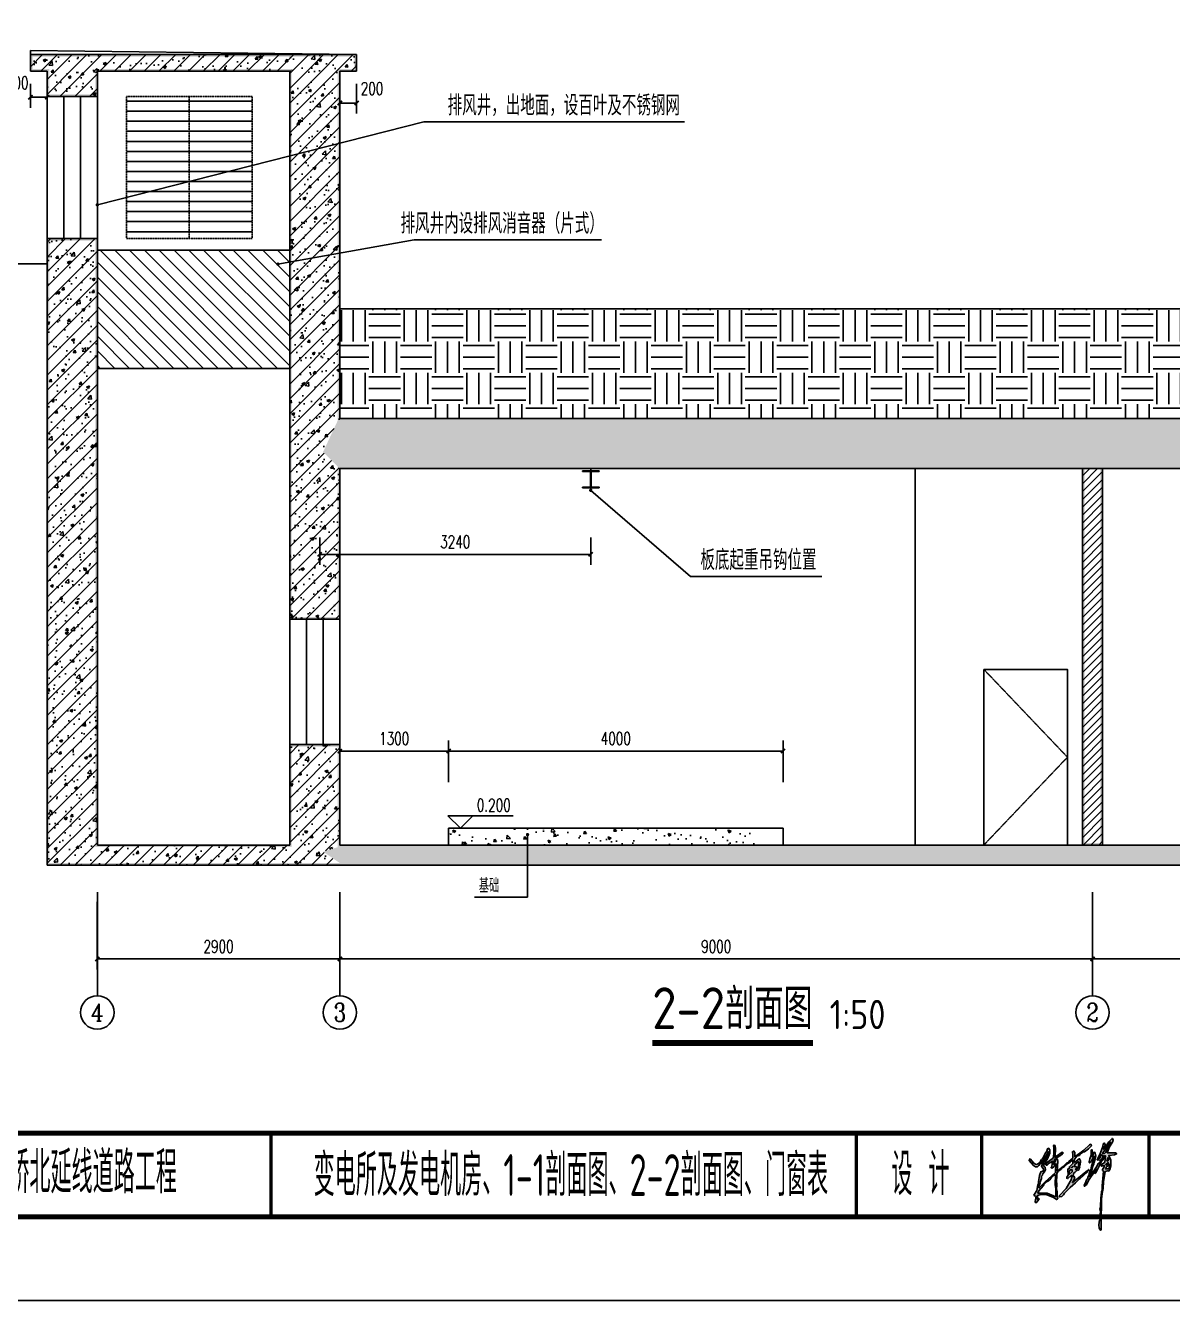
# Model space of a CAD drawing. Header units: millimetres. Extents: x -29538 to 115583, y -232866 to 15404.
# Drawn here: x 87098 to 100814, y -124126 to -108883 of the extents above; entities that cross this region are included whole.
import ezdxf
from ezdxf.enums import TextEntityAlignment as Align

# ---------------------------------------------------------------- set-up
doc = ezdxf.new("R2010")
doc.units = ezdxf.units.MM
doc.header["$LTSCALE"] = 10
doc.header["$MEASUREMENT"] = 0
doc.linetypes.add('DASH', pattern=[0.35, 0.25, -0.1])
for name, color, linetype in [('AXIS', 3, 'Continuous'), ('AXIS_TEXT', 7, 'Continuous'), ('COLUMN', 9, 'Continuous'), ('DIM_ELEV', 3, 'Continuous'), ('DIM_LEAD', 3, 'Continuous'), ('DIM_SYMB', 3, 'Continuous'), ('DOTE', 1, 'Continuous'), ('HIDE_B', 7, 'Continuous'), ('PUB_DIM', 3, 'Continuous'), ('PUB_HATCH', 8, 'Continuous'), ('PUB_TEXT', 7, 'Continuous'), ('PUB_WALL', 9, 'Continuous'), ('WALL', 9, 'Continuous'), ('WINDOW', 4, 'Continuous'), ('图框', 7, 'Continuous'), ('电气设备布置', 4, 'Continuous'), ('设备', 201, 'Continuous'), ('ＦＨＤＩ', 4, 'Continuous')]:
    doc.layers.add(name, color=color, linetype=linetype)
doc.styles.add('_TCH_AXIS', font='COMPLEX', dxfattribs={"bigfont": 'GBCBIG'})
doc.styles.add('_TCH_DIM', font='SIMPLEX', dxfattribs={"bigfont": 'GBCBIG'})
doc.styles.add('COMPLEX', font='COMPLEX')
doc.styles.add('DIM_FONT', font='SIMPLEX', dxfattribs={"width": 0.7, "bigfont": 'GBCBIG'})
doc.styles.get("Standard").update_dxf_attribs({"font": 'gbenor.shx', "width": 0.75, "bigfont": 'gbcbig.shx'})
doc.dimstyles.new('DIMN50', dxfattribs={"dimscale": 0.5, "dimtxt": 300, "dimasz": 100, "dimexe": 250, "dimexo": 300, "dimgap": 150, "dimtad": 1, "dimdec": 0, "dimzin": 0, "dimdsep": 46, "dimtxsty": 'DIM_FONT', "dimblk": 'ARCHTICK', "dimcen": 0.09, "dimclrt": 7, "dimazin": 2, "dimtfac": 1, "dimtdec": 0, "dimtix": 1, "dimtmove": 2, "dimatfit": 3, "dimldrblk": 'ARCHTICK', "dimfxl": 0, "dimtolj": 1, "dimtzin": 0, "dimarcsym": 0})
pattern_1 = [(45, (-45736.04, -55239.7), (-88.38835, 88.38835), []), (50, (-45736.04, -55239.7), (358.6301, -31.37607), [37.5, -412.5]), (355, (-45736.04, -55239.7), (-69.3757, 376.0961), [30, -330]), (100.4514, (-45706.16, -55242.3), (289.2547, 344.7198), [31.8701, -350.57106]), (46.1842, (-45736.04, -55139.7), (533.6205, -82.7595), [56.25, -618.75]), (96.6356, (-45691.6, -55146.6), (467.3314, 487.059), [47.8051, -525.8565]), (351.1842, (-45736.04, -55139.7), (467.331, 487.0593), [45, -495]), (21, (-45686.04, -55164.7), (298.45353, -201.30945), [37.5, -412.5]), (326, (-45686.04, -55164.7), (121.6577, 362.575), [30, -330]), (71.4514, (-45661.17, -55181.48), (420.1113, 161.26525), [31.8701, -350.57106]), (37.5, (-45736.04, -55239.7), (6.07993, 166.44693), [0, -326, 0, -335, 0, -331.25]), (7.5, (-45736.04, -55239.7), (131.53477, 197.20586), [0, -191, 0, -318.5, 0, -126.25]), (327.5, (-45847.54, -55239.7), (266.91122, -11.27744), [0, -125, 0, -390, 0, -517.5]), (317.5, (-45897.54, -55239.7), (291.5931, 50.0525), [0, -162.5, 0, -259, 0, -367.5])]

# ---------------------------------------------------------------- blocks, each defined once
blk = doc.blocks.new('chf')
at = {"linetype": 'Continuous'}
h = blk.add_hatch(color=4, dxfattribs=at)
h.paths.add_polyline_path([(283, 254), (289, 260), (293, 268), (292, 278), (288, 281), (286, 285), (288, 291), (301, 310), (310, 331), (309, 343), (305, 349), (301, 347), (298, 338), (292, 329), (282, 309), (279, 307), (272, 296), (261, 288), (256, 289), (250, 293), (236, 309), (233, 308), (232, 303), (248, 284), (256, 280), (263, 280), (269, 284), (286, 306), (304, 336), (298, 317), (284, 296), (279, 281), (286, 272), (286, 267), (284, 264), (276, 261), (271, 247), (267, 225), (267, 216), (265, 212), (261, 191), (250, 174), (252, 171), (258, 170), (255, 150), (255, 147), (258, 145), (265, 152), (270, 160), (266, 162), (264, 158), (262, 159), (264, 173), (276, 176), (298, 175), (323, 165), (334, 158), (336, 158), (340, 163), (337, 173), (337, 188), (335, 198), (336, 210), (334, 231), (336, 238), (336, 255), (341, 263), (351, 270), (356, 276), (363, 279), (377, 292), (384, 296), (387, 300), (396, 304), (396, 292), (383, 280), (383, 273), (379, 273), (377, 270), (378, 248), (373, 241), (373, 237), (377, 236), (391, 248), (390, 233), (371, 199), (346, 172), (346, 167), (355, 169), (361, 175), (364, 181), (385, 203), (406, 220), (420, 235), (423, 236), (449, 260), (452, 265), (450, 266), (411, 233), (394, 221), (403, 238), (401, 244), (396, 242), (398, 254), (401, 258), (403, 258), (414, 268), (416, 267), (419, 270), (419, 273), (422, 278), (421, 283), (423, 286), (424, 302), (421, 310), (419, 310), (402, 296), (401, 304), (403, 310), (410, 319), (419, 322), (425, 330), (435, 336), (439, 336), (454, 347), (465, 358), (464, 363), (463, 364), (458, 362), (436, 342), (403, 317), (403, 333), (398, 339), (394, 336), (396, 325), (396, 312), (380, 299), (376, 294), (373, 294), (359, 281), (337, 264), (340, 301), (338, 308), (335, 309), (323, 288), (326, 305), (331, 311), (353, 325), (359, 332), (356, 334), (334, 320), (332, 317), (327, 316), (329, 320), (331, 348), (330, 357), (327, 361), (325, 361), (323, 358), (325, 350), (325, 328), (322, 312), (297, 295), (294, 291), (294, 288), (296, 286), (299, 286), (301, 289), (319, 301), (317, 281), (315, 278), (315, 276), (318, 275), (326, 281), (329, 286), (329, 290), (332, 291), (331, 258), (292, 224), (270, 201), (268, 202), (269, 209), (273, 217), (272, 220), (278, 236), (278, 245), (282, 249)])
h.paths.add_polyline_path([(297, 223), (304, 227), (313, 235), (313, 237), (318, 243), (329, 251), (331, 250), (330, 213), (332, 197), (332, 167), (299, 181), (265, 181), (268, 190), (286, 210), (287, 213)], flags=16)
h.paths.add_polyline_path([(382, 251), (383, 264), (386, 268), (389, 269), (393, 269), (393, 261)], flags=16)
h.paths.add_polyline_path([(390, 277), (394, 281), (395, 281), (395, 279), (392, 276)], flags=16)
h.paths.add_polyline_path([(402, 280), (402, 287), (416, 298), (417, 298), (418, 296), (416, 278), (408, 269), (406, 269), (409, 275), (409, 280), (407, 282)], flags=16)
h.paths.add_polyline_path([(508, 291), (506, 291), (501, 285), (503, 282), (513, 285), (512, 279), (506, 270), (506, 266), (510, 264), (505, 209), (505, 193), (503, 188), (503, 180), (501, 176), (502, 171), (500, 166), (499, 129), (497, 121), (499, 112), (497, 93), (498, 83), (495, 80), (493, 63), (494, 51), (499, 43), (501, 44), (501, 98), (503, 132), (503, 159), (505, 180), (509, 199), (510, 223), (516, 262), (525, 265), (530, 264), (534, 270), (537, 283), (537, 305), (530, 322), (551, 324), (559, 328), (556, 332), (524, 332), (533, 354), (544, 372), (546, 379), (544, 385), (542, 386), (530, 373), (511, 345), (510, 347), (513, 352), (513, 356), (515, 358), (516, 363), (512, 369), (509, 366), (508, 356), (499, 332), (486, 306), (490, 304), (495, 309), (503, 325), (506, 321), (510, 321), (498, 297), (494, 292), (493, 294), (490, 292), (487, 283), (477, 269), (479, 267), (483, 271), (477, 258), (478, 255), (481, 257), (504, 302), (507, 305), (515, 321), (517, 321), (515, 297)])
h.paths.add_polyline_path([(520, 290), (526, 295), (527, 296), (527, 293), (519, 286)], flags=16)
h.paths.add_polyline_path([(523, 301), (526, 313), (527, 314), (530, 307), (526, 302)], flags=16)
h.paths.add_polyline_path([(530, 289), (532, 289), (531, 275), (528, 272), (517, 272), (521, 279), (526, 283)], flags=16)
h.paths.add_polyline_path([(507, 328), (507, 332), (517, 345), (524, 359), (535, 371), (536, 372), (524, 343), (518, 333), (514, 330)], flags=16)
h.paths.add_polyline_path([(467, 317), (469, 325), (468, 343), (466, 344), (464, 342), (464, 323), (459, 310), (456, 299), (456, 296), (458, 294), (464, 300), (471, 315), (475, 320), (472, 302), (465, 282), (463, 269), (457, 256), (457, 251), (451, 240), (451, 236), (448, 233), (442, 217), (438, 211), (439, 207), (446, 212), (454, 228), (478, 264), (477, 268), (458, 243), (459, 250), (465, 263), (470, 282), (474, 290), (474, 295), (476, 298), (481, 321), (479, 331), (476, 334), (474, 334), (469, 319)])
h.paths.add_polyline_path([(499, 304), (498, 305), (496, 303), (497, 301)], flags=17)
h.paths.add_polyline_path([(457, 269), (455, 270), (452, 266), (454, 265)], flags=17)
at = {"color": 4, "linetype": 'Continuous', "elevation": 15644317}
for points in [[(544, 385), (542, 386), (530, 373), (511, 345), (510, 347), (513, 352), (513, 356), (515, 358), (516, 363), (512, 369), (509, 366), (508, 356), (499, 332), (486, 306), (490, 304), (495, 309), (503, 325), (506, 321), (510, 321), (498, 297), (494, 292), (493, 294), (490, 292), (487, 283), (477, 269), (479, 267), (483, 271), (477, 258), (478, 255), (481, 257), (504, 302), (507, 305), (515, 321), (517, 321), (515, 297), (508, 291), (506, 291), (501, 285), (503, 282), (513, 285), (512, 279), (506, 270), (506, 266), (510, 264), (505, 209), (505, 193), (503, 188), (503, 180), (501, 176), (502, 171), (500, 166), (499, 129), (497, 121), (499, 112), (497, 93), (498, 83), (495, 80), (493, 63), (494, 51), (499, 43), (501, 44), (501, 98), (503, 132), (503, 159), (505, 180), (509, 199), (510, 223), (516, 262), (525, 265), (530, 264), (534, 270), (537, 283), (537, 305), (530, 322), (551, 324), (559, 328), (556, 332), (524, 332), (533, 354), (544, 372), (546, 379), (544, 385)], [(464, 363), (463, 364), (458, 362), (436, 342), (403, 317), (403, 333), (398, 339), (394, 336), (396, 325), (396, 312), (380, 299), (376, 294), (373, 294), (359, 281), (337, 264), (340, 301), (338, 308), (335, 309), (323, 288), (326, 305), (331, 311), (353, 325), (359, 332), (356, 334), (334, 320), (332, 317), (327, 316), (329, 320), (331, 348), (330, 357), (327, 361), (325, 361), (323, 358), (325, 350), (325, 328), (322, 312), (297, 295), (294, 291), (294, 288), (296, 286), (299, 286), (301, 289), (319, 301), (317, 281), (315, 278), (315, 276), (318, 275), (326, 281), (329, 286), (329, 290), (332, 291), (331, 258), (292, 224), (270, 201), (268, 202), (269, 209), (273, 217), (272, 220), (278, 236), (278, 245), (282, 249), (283, 254), (289, 260), (293, 268), (292, 278), (288, 281), (286, 285), (288, 291), (301, 310), (310, 331), (309, 343), (305, 349), (301, 347), (298, 338), (292, 329), (282, 309), (279, 307), (272, 296), (261, 288), (256, 289), (250, 293), (236, 309), (233, 308), (232, 303), (248, 284), (256, 280), (263, 280), (269, 284), (286, 306), (304, 336), (298, 317), (284, 296), (279, 281), (286, 272), (286, 267), (284, 264), (276, 261), (271, 247), (267, 225), (267, 216), (265, 212), (261, 191), (250, 174), (252, 171), (258, 170), (255, 150), (255, 147), (258, 145), (265, 152), (270, 160), (266, 162), (264, 158), (262, 159), (264, 173), (276, 176), (298, 175), (323, 165), (334, 158), (336, 158), (340, 163), (337, 173), (337, 188), (335, 198), (336, 210), (334, 231), (336, 238), (336, 255), (341, 263), (351, 270), (356, 276), (363, 279), (377, 292), (384, 296), (387, 300), (396, 304), (396, 292), (383, 280), (383, 273), (379, 273), (377, 270), (378, 248), (373, 241), (373, 237), (377, 236), (391, 248), (390, 233), (371, 199), (346, 172), (346, 167), (355, 169), (361, 175), (364, 181), (385, 203), (406, 220), (420, 235), (423, 236), (449, 260), (452, 265), (450, 266), (411, 233), (394, 221), (403, 238), (401, 244), (396, 242), (398, 254), (401, 258), (403, 258), (414, 268), (416, 267), (419, 270), (419, 273), (422, 278), (421, 283), (423, 286), (424, 302), (421, 310), (419, 310), (402, 296), (401, 304), (403, 310), (410, 319), (419, 322), (425, 330), (435, 336), (439, 336), (454, 347), (465, 358), (464, 363)], [(468, 343), (466, 344), (464, 342), (464, 323), (459, 310), (456, 299), (456, 296), (458, 294), (464, 300), (471, 315), (475, 320), (472, 302), (465, 282), (463, 269), (457, 256), (457, 251), (451, 240), (451, 236), (448, 233), (442, 217), (438, 211), (439, 207), (446, 212), (454, 228), (478, 264), (477, 268), (458, 243), (459, 250), (465, 263), (470, 282), (474, 290), (474, 295), (476, 298), (481, 321), (479, 331), (476, 334), (474, 334), (469, 319), (467, 317), (469, 325), (468, 343)], [(535, 371), (536, 372), (524, 343), (518, 333), (514, 330), (507, 328), (507, 332), (517, 345), (524, 359), (535, 371)], [(416, 298), (417, 298), (418, 296), (416, 278), (408, 269), (406, 269), (409, 275), (409, 280), (407, 282), (402, 280), (402, 287), (416, 298)], [(499, 304), (498, 305), (496, 303), (497, 301), (499, 304)], [(530, 289), (532, 289), (531, 275), (528, 272), (517, 272), (521, 279), (526, 283), (530, 289)], [(526, 295), (527, 296), (527, 293), (519, 286), (520, 290), (526, 295)], [(526, 313), (527, 314), (530, 307), (526, 302), (523, 301), (526, 313)], [(329, 251), (331, 250), (330, 213), (332, 197), (332, 167), (299, 181), (265, 181), (268, 190), (286, 210), (287, 213), (297, 223), (304, 227), (313, 235), (313, 237), (318, 243), (329, 251)], [(389, 269), (393, 269), (393, 261), (382, 251), (383, 264), (386, 268), (389, 269)], [(394, 281), (395, 281), (395, 279), (392, 276), (390, 277), (394, 281)], [(457, 269), (455, 270), (452, 266), (454, 265), (457, 269)]]:
    blk.add_lwpolyline(points, dxfattribs=at)
blk = doc.blocks.new('_ArchTick')
at = {"color": 0, "linetype": 'ByBlock', "const_width": 0.4}
blk.add_lwpolyline([(-0.5, -0.5), (0.5, 0.5)], dxfattribs=at)
blk = doc.blocks.new('*D708')
at = {"layer": 'Defpoints', "color": 0}
for p in [(87157, -109430), (87357, -109430), (87357, -109741)]:
    blk.add_point(p, dxfattribs=at)
at = {"layer": 'PUB_DIM', "color": 0, "lineweight": -2}
for p, q in [((87157, -109580), (87157, -109866)), ((87357, -109580), (87357, -109866)), ((87157, -109741), (87357, -109741))]:
    blk.add_line(p, q, dxfattribs=at)
at = {"layer": 'PUB_DIM', "color": 0, "lineweight": -2, "xscale": 50, "yscale": 50, "zscale": 50, "rotation": 180}
blk.add_blockref('_ArchTick', (87157, -109741), dxfattribs=at)
at = {"layer": 'PUB_DIM', "color": 0, "lineweight": -2, "xscale": 50, "yscale": 50, "zscale": 50}
blk.add_blockref('_ArchTick', (87357, -109741), dxfattribs=at)
at = {"layer": 'PUB_DIM', "color": 7, "insert": (86999, -109569), "char_height": 150, "attachment_point": 5, "style": 'DIM_FONT'}
blk.add_mtext('\\A1;200', dxfattribs=at)
blk = doc.blocks.new('*D709')
at = {"layer": 'Defpoints', "color": 0}
for p in [(90857, -109430), (91057, -109430), (91057, -109810)]:
    blk.add_point(p, dxfattribs=at)
at = {"layer": 'PUB_DIM', "color": 0, "lineweight": -2}
for p, q in [((90857, -109580), (90857, -109935)), ((91057, -109580), (91057, -109935)), ((90857, -109810), (91057, -109810))]:
    blk.add_line(p, q, dxfattribs=at)
at = {"layer": 'PUB_DIM', "color": 0, "lineweight": -2, "xscale": 50, "yscale": 50, "zscale": 50, "rotation": 180}
blk.add_blockref('_ArchTick', (90857, -109810), dxfattribs=at)
at = {"layer": 'PUB_DIM', "color": 0, "lineweight": -2, "xscale": 50, "yscale": 50, "zscale": 50}
blk.add_blockref('_ArchTick', (91057, -109810), dxfattribs=at)
at = {"layer": 'PUB_DIM', "color": 7, "insert": (91242, -109638), "char_height": 150, "attachment_point": 5, "style": 'DIM_FONT'}
blk.add_mtext('\\A1;200', dxfattribs=at)
blk = doc.blocks.new('*D741')
at = {"layer": 'Defpoints', "color": 0}
for p in [(90617, -114854), (93857, -114854), (93857, -115206)]:
    blk.add_point(p, dxfattribs=at)
at = {"layer": 'PUB_DIM', "color": 0, "lineweight": -2}
for p, q in [((90617, -115004), (90617, -115331)), ((93857, -115004), (93857, -115331)), ((90617, -115206), (93857, -115206))]:
    blk.add_line(p, q, dxfattribs=at)
at = {"layer": 'PUB_DIM', "color": 0, "lineweight": -2, "xscale": 50, "yscale": 50, "zscale": 50, "rotation": 180}
blk.add_blockref('_ArchTick', (90617, -115206), dxfattribs=at)
at = {"layer": 'PUB_DIM', "color": 0, "lineweight": -2, "xscale": 50, "yscale": 50, "zscale": 50}
blk.add_blockref('_ArchTick', (93857, -115206), dxfattribs=at)
at = {"layer": 'PUB_DIM', "color": 7, "insert": (92237, -115056), "char_height": 150, "attachment_point": 5, "style": 'DIM_FONT'}
blk.add_mtext('\\A1;3240', dxfattribs=at)
blk = doc.blocks.new('*D742')
at = {"layer": 'Defpoints', "color": 0}
for p in [(99857, -119208), (109857, -119208), (109857, -120043)]:
    blk.add_point(p, dxfattribs=at)
at = {"layer": 'PUB_DIM', "color": 0, "lineweight": -2}
for p, q in [((99857, -119358), (99857, -120168)), ((109857, -119358), (109857, -120168)), ((99857, -120043), (109857, -120043))]:
    blk.add_line(p, q, dxfattribs=at)
at = {"layer": 'PUB_DIM', "color": 0, "lineweight": -2, "xscale": 50, "yscale": 50, "zscale": 50, "rotation": 180}
blk.add_blockref('_ArchTick', (99857, -120043), dxfattribs=at)
at = {"layer": 'PUB_DIM', "color": 0, "lineweight": -2, "xscale": 50, "yscale": 50, "zscale": 50}
blk.add_blockref('_ArchTick', (109857, -120043), dxfattribs=at)
at = {"layer": 'PUB_DIM', "color": 7, "insert": (104857, -119893), "char_height": 150, "attachment_point": 5, "style": 'DIM_FONT'}
blk.add_mtext('\\A1;10000', dxfattribs=at)
blk = doc.blocks.new('*D743')
at = {"layer": 'Defpoints', "color": 0}
for p in [(90857, -119208), (99857, -119208), (99857, -120043)]:
    blk.add_point(p, dxfattribs=at)
at = {"layer": 'PUB_DIM', "color": 0, "lineweight": -2}
for p, q in [((90857, -119358), (90857, -120168)), ((99857, -119358), (99857, -120168)), ((90857, -120043), (99857, -120043))]:
    blk.add_line(p, q, dxfattribs=at)
at = {"layer": 'PUB_DIM', "color": 0, "lineweight": -2, "xscale": 50, "yscale": 50, "zscale": 50, "rotation": 180}
blk.add_blockref('_ArchTick', (90857, -120043), dxfattribs=at)
at = {"layer": 'PUB_DIM', "color": 0, "lineweight": -2, "xscale": 50, "yscale": 50, "zscale": 50}
blk.add_blockref('_ArchTick', (99857, -120043), dxfattribs=at)
at = {"layer": 'PUB_DIM', "color": 7, "insert": (95357, -119893), "char_height": 150, "attachment_point": 5, "style": 'DIM_FONT'}
blk.add_mtext('\\A1;9000', dxfattribs=at)
blk = doc.blocks.new('*D744')
at = {"layer": 'Defpoints', "color": 0}
for p in [(87957, -119208), (90857, -119208), (90857, -120043)]:
    blk.add_point(p, dxfattribs=at)
at = {"layer": 'PUB_DIM', "color": 0, "lineweight": -2}
for p, q in [((87957, -119358), (87957, -120168)), ((90857, -119358), (90857, -120168)), ((87957, -120043), (90857, -120043))]:
    blk.add_line(p, q, dxfattribs=at)
at = {"layer": 'PUB_DIM', "color": 0, "lineweight": -2, "xscale": 50, "yscale": 50, "zscale": 50, "rotation": 180}
blk.add_blockref('_ArchTick', (87957, -120043), dxfattribs=at)
at = {"layer": 'PUB_DIM', "color": 0, "lineweight": -2, "xscale": 50, "yscale": 50, "zscale": 50}
blk.add_blockref('_ArchTick', (90857, -120043), dxfattribs=at)
at = {"layer": 'PUB_DIM', "color": 7, "insert": (89407, -119893), "char_height": 150, "attachment_point": 5, "style": 'DIM_FONT'}
blk.add_mtext('\\A1;2900', dxfattribs=at)
blk = doc.blocks.new('*D745')
at = {"layer": 'Defpoints', "color": 0}
for p in [(92157, -117557), (90857, -118081), (92157, -118081)]:
    blk.add_point(p, dxfattribs=at)
at = {"layer": 'PUB_DIM', "color": 0, "lineweight": -2}
for p, q in [((90857, -117931), (90857, -117432)), ((92157, -117931), (92157, -117432)), ((90857, -117557), (92157, -117557))]:
    blk.add_line(p, q, dxfattribs=at)
at = {"layer": 'PUB_DIM', "color": 0, "lineweight": -2, "xscale": 50, "yscale": 50, "zscale": 50, "rotation": 180}
blk.add_blockref('_ArchTick', (90857, -117557), dxfattribs=at)
at = {"layer": 'PUB_DIM', "color": 0, "lineweight": -2, "xscale": 50, "yscale": 50, "zscale": 50}
blk.add_blockref('_ArchTick', (92157, -117557), dxfattribs=at)
at = {"layer": 'PUB_DIM', "color": 7, "insert": (91507, -117407), "char_height": 150, "attachment_point": 5, "style": 'DIM_FONT'}
blk.add_mtext('\\A1;1300', dxfattribs=at)
blk = doc.blocks.new('*D746')
at = {"layer": 'Defpoints', "color": 0}
for p in [(96157, -117557), (92157, -118081), (96157, -118081)]:
    blk.add_point(p, dxfattribs=at)
at = {"layer": 'PUB_DIM', "color": 0, "lineweight": -2}
for p, q in [((92157, -117931), (92157, -117432)), ((96157, -117931), (96157, -117432)), ((92157, -117557), (96157, -117557))]:
    blk.add_line(p, q, dxfattribs=at)
at = {"layer": 'PUB_DIM', "color": 0, "lineweight": -2, "xscale": 50, "yscale": 50, "zscale": 50, "rotation": 180}
blk.add_blockref('_ArchTick', (92157, -117557), dxfattribs=at)
at = {"layer": 'PUB_DIM', "color": 0, "lineweight": -2, "xscale": 50, "yscale": 50, "zscale": 50}
blk.add_blockref('_ArchTick', (96157, -117557), dxfattribs=at)
at = {"layer": 'PUB_DIM', "color": 7, "insert": (94157, -117407), "char_height": 150, "attachment_point": 5, "style": 'DIM_FONT'}
blk.add_mtext('\\A1;4000', dxfattribs=at)
blk = doc.blocks.new('_AXISO')
blk.add_circle((0, 0), 0.5)
at = {"layer": 'AXIS_TEXT', "style": 'COMPLEX', "width": 1.041667}
blk.add_attdef('A', text='', height=0.56, dxfattribs=at).set_placement((-0.25, -0.28), (0.25, -0.28), align=Align.FIT)
blk = doc.blocks.new('$WINLIB2D$00000001')
at = {"color": 0}
for points in [[(-0.5, 0.5), (-0.5, -0.5)], [(-0.5, 0.5), (0.5, 0.5)], [(0.5, -0.5), (0.5, 0.5)], [(0.5, 0.1667), (-0.5, 0.1667)], [(0.5, -0.1667), (-0.5, -0.1667)], [(-0.5, -0.5), (0.5, -0.5)]]:
    blk.add_lwpolyline(points, dxfattribs=at)

msp = doc.modelspace()

# ---------------------------------------------------------------- hatches: boundary and pattern name
h = msp.add_hatch()
h.set_pattern_fill('土壤', color=256, scale=100)
h.set_pattern_definition([(0, (-47169.76, -55239.7), (375, 375), [375, -375]), (0, (-47169.76, -55099.08), (375, 375), [375, -375]), (0, (-47169.76, -54958.45), (375, 375), [375, -375]), (90, (-47122.9, -54911.58), (-375, 375), [375, -375]), (90, (-46982.26, -54911.58), (-375, 375), [375, -375]), (90, (-46841.63, -54911.58), (-375, 375), [375, -375])])
h.paths.add_polyline_path([(90857.31, -112272.06), (100951.27, -112272.06), (100988.52, -112377.06), (101007.04, -112272.06), (110457.31, -112272.06), (110457.31, -113580.72), (90857.31, -113580.72)])
h = msp.add_hatch()
h.set_pattern_fill('混凝土', color=256, scale=50, style=0)
h.set_pattern_definition([(130, (288102.27, -224394.9), (-358.6301, -31.37607), [37.5, -412.5]), (185, (288102.27, -224394.9), (69.37567, 376.09607), [30, -330]), (79.5486, (288072.38, -224397.5), (-289.2547, 344.71977), [31.8701, -350.57106]), (133.8158, (288102.27, -224294.9), (-533.6205, -82.7595), [56.25, -618.75]), (83.3644, (288057.8, -224301.8), (-467.3314, 487.0589), [47.8051, -525.8565]), (188.8158, (288102.27, -224294.9), (-467.331, 487.0593), [45, -495]), (159, (288052.27, -224319.9), (-298.45353, -201.30945), [37.5, -412.5]), (214, (288052.27, -224319.9), (-121.65767, 362.575), [30, -330]), (108.5486, (288027.4, -224336.67), (-420.1113, 161.26525), [31.8701, -350.57106]), (142.5, (288102.27, -224394.9), (-6.07993, 166.44693), [0, -326, 0, -335, 0, -331.25]), (172.5, (288102.27, -224394.9), (-131.53477, 197.20586), [0, -191, 0, -318.5, 0, -126.25]), (212.5, (288213.77, -224394.9), (-266.91122, -11.277436), [0, -125, 0, -390, 0, -517.5]), (222.5, (288263.77, -224394.9), (-291.59308, 50.0525), [0, -162.5, 0, -259, 0, -367.5])])
h.paths.add_polyline_path([(95857.31, -118480.72), (92157.31, -118480.72), (92157.31, -118680.72), (95857.31, -118680.72)])
at = {"layer": 'PUB_HATCH'}
h = msp.add_hatch(dxfattribs=at)
h.set_pattern_fill('钢筋混凝土', color=256, scale=50, style=0)
h.set_pattern_definition(pattern_1)
h.paths.add_polyline_path([(87757.3, -109363.76), (87957.3, -109255.43), (87957.3, -109230.43), (87157.3, -109230.43), (87157.3, -109430.43), (87357.3, -109430.43), (87382.3, -109405.43)])
h = msp.add_hatch(dxfattribs=at)
h.set_pattern_fill('钢筋混凝土', color=256, scale=50, style=0)
h.set_pattern_definition(pattern_1)
h.paths.add_polyline_path([(90657.31, -109363.76), (90857.31, -109255.43), (90857.31, -109230.43), (87957.3, -109230.43), (87957.3, -109255.43), (87757.3, -109363.76), (87932.3, -109405.43), (87957.3, -109430.43), (90257.31, -109430.43), (90282.31, -109405.43)])
h = msp.add_hatch(dxfattribs=at)
h.set_pattern_fill('钢筋混凝土', color=256, scale=50, style=0)
h.set_pattern_definition(pattern_1)
h.paths.add_polyline_path([(91057.31, -109430.43), (91057.31, -109230.43), (90857.31, -109230.43), (90857.31, -109255.43), (90657.31, -109363.76), (90832.31, -109405.43), (90857.31, -109430.43)])
h = msp.add_hatch(dxfattribs=at)
h.set_pattern_fill('钢筋混凝土', color=256, scale=50, style=0)
h.set_pattern_definition(pattern_1)
h.paths.add_polyline_path([(87382.3, -109405.43), (87357.3, -109430.43), (87357.3, -109730.72), (87957.3, -109730.72), (87957.3, -109430.43), (87932.3, -109405.43), (87757.3, -109363.76)])
h = msp.add_hatch(dxfattribs=at)
h.set_pattern_fill('钢筋混凝土', color=256, scale=50, style=0)
h.set_pattern_definition(pattern_1)
h.paths.add_polyline_path([(90657.31, -113980.72), (90832.31, -113605.72), (90857.31, -113580.72), (90857.31, -109430.43), (90832.31, -109405.43), (90657.31, -109363.76), (90282.31, -109405.43), (90257.31, -109430.43), (90257.31, -114180.72), (90282.31, -114180.72)])
h = msp.add_hatch(dxfattribs=at)
h.set_pattern_fill('钢筋混凝土', color=256, scale=50, style=0)
h.set_pattern_definition(pattern_1)
h.paths.add_polyline_path([(87932.31, -118705.72), (87957.31, -118680.72), (87957.31, -111430.72), (87357.31, -111430.72), (87357.31, -118920.72), (87382.31, -118895.72)])
h = msp.add_hatch(dxfattribs=at)
h.set_pattern_fill('钢筋混凝土', color=256, scale=50, style=0)
h.set_pattern_definition(pattern_1)
h.paths.add_polyline_path([(90657.31, -113980.72), (90857.31, -114180.72), (99857.31, -114180.72), (99857.31, -113580.72), (90857.31, -113580.72), (90832.31, -113605.72)])
h = msp.add_hatch(dxfattribs=at)
h.set_pattern_fill('钢筋混凝土', color=256, scale=50, style=0)
h.set_pattern_definition(pattern_1)
h.paths.add_polyline_path([(99857.31, -113580.72), (99857.31, -114180.72), (109857.31, -114180.72), (110457.31, -113580.72)])
h = msp.add_hatch(dxfattribs=at)
h.set_pattern_fill('钢筋混凝土', color=256, scale=50, style=0)
h.set_pattern_definition(pattern_1)
h.paths.add_polyline_path([(90282.31, -114180.72), (90257.31, -114180.72), (90257.31, -115980.72), (90857.31, -115980.72), (90857.31, -114180.72), (90657.31, -113980.72)])
h = msp.add_hatch(dxfattribs=at)
h.set_pattern_fill('金属', color=256, scale=50, style=0)
h.set_pattern_definition([(135, (449337.96, -44404.12), (88.388348, 88.388348), []), (135, (449279.03, -44404.12), (88.388348, 88.388348), [])])
h.paths.add_polyline_path([(93854.31, -114395.91, -0.41421356), (93849.31, -114400.91), (93757.31, -114400.91), (93757.31, -114408.91), (93957.31, -114408.91), (93957.31, -114400.91), (93865.31, -114400.91, -0.41421356), (93860.31, -114395.91), (93860.31, -114221.91, -0.41421356), (93865.31, -114216.91), (93957.31, -114216.91), (93957.31, -114208.91), (93757.31, -114208.91), (93757.31, -114216.91), (93849.31, -114216.91, -0.41421356), (93854.31, -114221.91)])
h = msp.add_hatch(dxfattribs=at)
h.set_pattern_fill('普通砖', color=256, scale=50, style=0)
h.set_pattern_definition([(45, (-45736.045, -55191.95), (-47.0226, 47.0226), [])])
h.paths.add_polyline_path([(99977.31, -114180.72), (99737.31, -114180.72), (99737.31, -118680.72), (99977.31, -118680.72)])
h = msp.add_hatch(dxfattribs=at)
h.set_pattern_fill('钢筋混凝土', color=256, scale=50, style=0)
h.set_pattern_definition(pattern_1)
h.paths.add_polyline_path([(90832.31, -118705.72), (90857.31, -118680.72), (90857.31, -117480.72), (90257.31, -117480.72), (90257.31, -118680.72), (90282.31, -118705.72), (90657.31, -118760.72)])
h = msp.add_hatch(dxfattribs=at)
h.set_pattern_fill('钢筋混凝土', color=256, scale=50, style=0)
h.set_pattern_definition(pattern_1)
h.paths.add_polyline_path([(90657.31, -118760.72), (90282.31, -118705.72), (90257.31, -118680.72), (87957.31, -118680.72), (87932.31, -118705.72), (87382.31, -118895.72), (87357.31, -118920.72), (90857.31, -118920.72), (90857.31, -118895.72)])
h = msp.add_hatch(dxfattribs=at)
h.set_pattern_fill('钢筋混凝土', color=256, scale=50, style=0)
h.set_pattern_definition(pattern_1)
h.paths.add_polyline_path([(110432.31, -118895.72), (109882.31, -118705.72), (109857.31, -118680.72), (90857.31, -118680.72), (90832.31, -118705.72), (90657.31, -118760.72), (90857.31, -118895.72), (90857.31, -118920.72), (110457.31, -118920.72)])
at = {"layer": 'PUB_WALL'}
for points in [[(87957.3, -109230.43), (87157.3, -109230.43), (87157.3, -109255.43), (87957.3, -109255.43)], [(87157.3, -109430.43), (87157.3, -109230.43), (87182.3, -109230.43), (87182.3, -109430.43)], [(90857.31, -109230.43), (87957.3, -109230.43), (87957.3, -109255.43), (90857.31, -109255.43)], [(91057.31, -109230.43), (90857.31, -109230.43), (90857.31, -109255.43), (91057.31, -109255.43)], [(91057.31, -109430.43), (91057.31, -109230.43), (91032.31, -109230.43), (91032.31, -109430.43)], [(87357.3, -109430.43), (87157.3, -109430.43), (87157.3, -109405.43), (87382.3, -109405.43)], [(87357.3, -109430.43), (87357.3, -109730.72), (87382.3, -109705.72), (87382.3, -109405.43)], [(87957.3, -109730.72), (87957.3, -109430.43), (87932.3, -109405.43), (87932.3, -109705.72)], [(90257.31, -109430.43), (87957.3, -109430.43), (87932.3, -109405.43), (90282.31, -109405.43)], [(90257.31, -114180.72), (90257.31, -109430.43), (90282.31, -109405.43), (90282.31, -114180.72)], [(91057.31, -109430.43), (90857.31, -109430.43), (90832.31, -109405.43), (91057.31, -109405.43)], [(90857.31, -113580.72), (90857.31, -109430.43), (90832.31, -109405.43), (90832.31, -113605.72)], [(87357.3, -109730.72), (87957.3, -109730.72), (87932.3, -109705.72), (87382.3, -109705.72)], [(87957.31, -111430.72), (87357.31, -111430.72), (87382.31, -111455.72), (87932.31, -111455.72)], [(87357.31, -111430.72), (87357.31, -118920.72), (87382.31, -118895.72), (87382.31, -111455.72)], [(87957.31, -118680.72), (87957.31, -111430.72), (87932.31, -111455.72), (87932.31, -118705.72)], [(90857.31, -113580.72), (99857.31, -113580.72), (99857.31, -113605.72), (90832.31, -113605.72)], [(99857.31, -113580.72), (110457.31, -113580.72), (110432.31, -113605.72), (99857.31, -113605.72)], [(90857.31, -115980.72), (90857.31, -114180.72), (90832.31, -114155.72), (90832.31, -115955.72)], [(90857.31, -114180.72), (99857.31, -114180.72), (99857.31, -114155.72), (90832.31, -114155.72)], [(99857.31, -114180.72), (109857.31, -114180.72), (109882.31, -114155.72), (99857.31, -114155.72)], [(90257.31, -114180.72), (90257.31, -115980.72), (90282.31, -115955.72), (90282.31, -114180.72)], [(99737.31, -114180.72), (99737.31, -118680.72), (99762.31, -118680.72), (99762.31, -114180.72)], [(99977.31, -114180.72), (99977.31, -118680.72), (99952.31, -118680.72), (99952.31, -114180.72)], [(90257.31, -115980.72), (90857.31, -115980.72), (90832.31, -115955.72), (90282.31, -115955.72)], [(90857.31, -117480.72), (90257.31, -117480.72), (90282.31, -117505.72), (90832.31, -117505.72)], [(90257.31, -117480.72), (90257.31, -118680.72), (90282.31, -118705.72), (90282.31, -117505.72)], [(90857.31, -118680.72), (90857.31, -117480.72), (90832.31, -117505.72), (90832.31, -118705.72)], [(90257.31, -118680.72), (87957.31, -118680.72), (87932.31, -118705.72), (90282.31, -118705.72)], [(109857.31, -118680.72), (90857.31, -118680.72), (90832.31, -118705.72), (109882.31, -118705.72)], [(99977.31, -118680.72), (99737.31, -118680.72), (99737.31, -118655.72), (99977.31, -118655.72)], [(90857.31, -118920.72), (87357.31, -118920.72), (87382.31, -118895.72), (90857.31, -118895.72)], [(110457.31, -118920.72), (90857.31, -118920.72), (90857.31, -118895.72), (110432.31, -118895.72)]]:
    msp.add_hatch(color=256, dxfattribs=at).paths.add_polyline_path(points)
at = {"layer": 'WINDOW', "linetype": 'DASH'}
h = msp.add_hatch(dxfattribs=at)
h.set_pattern_fill('玻璃', color=256, scale=100, style=0)
h.set_pattern_definition([(0, (-15738.12, -60948.53), (0, 120), [])])
h.paths.add_polyline_path([(89807.31, -109730.72), (89057.31, -109730.72), (89057.31, -111430.72), (89807.31, -111430.72)])
h.paths.add_polyline_path([(89057.31, -109730.72), (88307.31, -109730.72), (88307.31, -111430.72), (89057.31, -111430.72)])
at = {"layer": '电气设备布置'}
h = msp.add_hatch(dxfattribs=at)
h.set_pattern_fill('ANSI31', color=256, scale=1000, style=0)
h.set_pattern_definition([(135, (490798.92, 111941.54), (88.388348, 88.388348), [])])
h.paths.add_polyline_path([(87957.31, -112982.46), (90257.31, -112982.46), (90257.31, -111569.46), (87957.31, -111569.46)])

# ---------------------------------------------------------------- linework, layer by layer
for p, q in [((87157.3, -109230.43), (87157.3, -109180.43)), ((87357.31, -111730.72), (81697.34, -111730.72)), ((100657.31, -112272.06), (97857.31, -112272.06)), ((97737.31, -114180.72), (97737.31, -118680.72)), ((98557.31, -116580.72), (99557.31, -116580.72))]:
    msp.add_line(p, q)
at = {"linetype": 'DASH'}
for p, q in [((98557.31, -116580.72), (99557.31, -117630.72)), ((99557.31, -117630.72), (98557.31, -118680.72))]:
    msp.add_line(p, q, dxfattribs=at)
for points in [[(91057.31, -109230.43), (87157.3, -109180.43)], [(90857.31, -113580.72), (110342.18, -113580.72)], [(92157.31, -118680.72), (92157.31, -118480.72), (96157.31, -118480.72), (96157.31, -118680.72)]]:
    msp.add_lwpolyline(points)
msp.add_lwpolyline([(98557.31, -116580.72), (99557.31, -116580.72), (99557.31, -118680.72), (98557.31, -118680.72)], close=True)
at = {"layer": 'AXIS'}
for p, q in [((87957.31, -119242.98), (87957.31, -120482.6)), ((90857.31, -119242.98), (90857.31, -120482.6)), ((99857.31, -119242.98), (99857.31, -120482.6))]:
    msp.add_line(p, q, dxfattribs=at)
at = {"layer": 'COLUMN'}
for p, q in [((93957.31, -114208.91), (93757.31, -114208.91)), ((93757.31, -114208.91), (93757.31, -114216.91)), ((93757.31, -114216.91), (93849.31, -114216.91)), ((93854.31, -114221.91), (93854.31, -114395.91)), ((93860.31, -114395.91), (93860.31, -114221.91)), ((93865.31, -114216.91), (93957.31, -114216.91)), ((93957.31, -114216.91), (93957.31, -114208.91)), ((93849.31, -114400.91), (93757.31, -114400.91)), ((93757.31, -114400.91), (93757.31, -114408.91)), ((93757.31, -114408.91), (93957.31, -114408.91)), ((93957.31, -114400.91), (93865.31, -114400.91)), ((93957.31, -114408.91), (93957.31, -114400.91))]:
    msp.add_line(p, q, dxfattribs=at)
for centre, start, end in [((93849.31, -114221.91), 0, 90), ((93865.31, -114221.91), 90, 180), ((93849.31, -114395.91), 270, 0), ((93865.31, -114395.91), 180, 270)]:
    msp.add_arc(centre, 5, start, end, dxfattribs=at)
at = {"layer": 'DIM_ELEV'}
for p, q in [((92297.83, -118480.72), (92147.83, -118330.72)), ((92147.83, -118330.72), (92930.33, -118330.72)), ((92297.83, -118480.72), (92447.83, -118330.72))]:
    msp.add_line(p, q, dxfattribs=at)
at = {"layer": 'DIM_LEAD'}
for p, q in [((87957.31, -111027.7), (91860.03, -110034.05)), ((91860.03, -110034.05), (94976.59, -110034.05)), ((90117.06, -111736.25), (91744.16, -111446.06)), ((91744.16, -111446.06), (93984.35, -111446.06)), ((93857.31, -114440.64), (95051.17, -115469.1)), ((95051.17, -115469.1), (96620.97, -115469.1)), ((93101.51, -118556.69), (93101.51, -119302.35)), ((93101.51, -119302.35), (92466.52, -119302.35))]:
    msp.add_line(p, q, dxfattribs=at)
at = {"layer": 'DIM_LEAD', "const_width": 20}
for points in [[(87947.61, -111030.17, 1), (87967, -111025.23, 1)], [(90107.22, -111738.01, 1), (90126.91, -111734.49, 1)], [(93849.73, -114434.12, 1), (93864.88, -114447.17, 1)], [(93101.51, -118546.69, 1), (93101.51, -118566.69, 1)]]:
    msp.add_lwpolyline(points, format="xyb", close=True, dxfattribs=at)
at = {"layer": 'DIM_SYMB'}
msp.add_lwpolyline([(111157.73, -112272.06), (101063.77, -112272.06), (101025.55, -112377.06), (100988.52, -112167.06), (100951.27, -112272.06), (90857.31, -112272.06)], dxfattribs=at)
at = {"layer": 'DIM_SYMB', "const_width": 70}
msp.add_lwpolyline([(94591.85, -121048.16), (96513.66, -121048.16)], dxfattribs=at)
at = {"layer": 'DOTE'}
msp.add_line((93857.31, -114440.64), (93857.31, -114180.72), dxfattribs=at)
at = {"layer": 'HIDE_B', "flags": 128}
msp.add_lwpolyline([(76532.6, -122125.77), (76532.6, -122125.77), (76532.6, -122125.77), (76532.6, -95425.77), (76532.6, -95425.77), (76532.6, -95425.77), (114532.6, -95425.77), (114532.6, -95425.77), (114532.6, -95425.77), (114532.6, -95425.77), (114532.6, -95425.77), (114532.6, -95425.77), (114532.6, -122125.77), (114532.6, -122125.77), (76532.6, -122125.77)], close=True, dxfattribs=at)
at = {"layer": 'WALL'}
for p, q in [((87957.3, -109230.43), (87157.3, -109230.43)), ((87157.3, -109430.43), (87157.3, -109230.43)), ((90857.31, -109230.43), (87957.3, -109230.43)), ((91057.31, -109230.43), (90857.31, -109230.43)), ((91057.31, -109430.43), (91057.31, -109230.43)), ((87357.3, -109430.43), (87157.3, -109430.43)), ((87357.3, -109430.43), (87357.3, -109730.72)), ((87957.3, -109730.72), (87957.3, -109430.43)), ((90257.31, -109430.43), (87957.3, -109430.43)), ((90257.31, -114180.72), (90257.31, -109430.43)), ((91057.31, -109430.43), (90857.31, -109430.43)), ((90857.31, -113580.72), (90857.31, -109430.43)), ((87357.3, -109730.72), (87957.3, -109730.72)), ((87957.31, -111430.72), (87357.31, -111430.72)), ((87357.31, -111430.72), (87357.31, -118920.72)), ((87957.31, -118680.72), (87957.31, -111430.72)), ((90857.31, -113580.72), (99857.31, -113580.72)), ((99857.31, -113580.72), (110457.31, -113580.72)), ((90257.31, -114180.72), (90257.31, -115980.72)), ((90857.31, -115980.72), (90857.31, -114180.72)), ((90857.31, -114180.72), (99857.31, -114180.72)), ((99737.31, -114180.72), (99737.31, -118680.72)), ((99857.31, -114180.72), (109857.31, -114180.72)), ((99977.31, -114180.72), (99977.31, -118680.72)), ((90257.31, -115980.72), (90857.31, -115980.72)), ((90857.31, -117480.72), (90257.31, -117480.72)), ((90257.31, -117480.72), (90257.31, -118680.72)), ((90857.31, -118680.72), (90857.31, -117480.72)), ((90257.31, -118680.72), (87957.31, -118680.72)), ((109857.31, -118680.72), (90857.31, -118680.72)), ((99977.31, -118680.72), (99737.31, -118680.72)), ((90857.31, -118920.72), (87357.31, -118920.72)), ((110457.31, -118920.72), (90857.31, -118920.72))]:
    msp.add_line(p, q, dxfattribs=at)
at = {"layer": 'WINDOW', "linetype": 'DASH'}
msp.add_line((89057.31, -109730.72), (89057.31, -111430.72), dxfattribs=at)
msp.add_lwpolyline([(89807.31, -109730.72), (88307.31, -109730.72), (88307.31, -111430.72), (89807.31, -111430.72)], close=True, dxfattribs=at)
at = {"layer": '图框', "linetype": 'Continuous', "const_width": 60}
for points in [[(114532.6, -95425.77), (76532.6, -95425.77), (76532.6, -123125.77), (114532.6, -123125.77), (114532.6, -95425.77)], [(76532.6, -122125.77), (114532.6, -122125.77)]]:
    msp.add_lwpolyline(points, dxfattribs=at)
at = {"layer": '图框', "const_width": 40}
for points in [[(90032.6, -123125.77), (90032.6, -122125.77)], [(97032.6, -123125.77), (97032.6, -122125.77)], [(98532.6, -123125.77), (98532.6, -122125.77)], [(100532.6, -123125.77), (100532.6, -122125.77)]]:
    msp.add_lwpolyline(points, dxfattribs=at)
at = {"layer": '图框', "linetype": 'Continuous'}
msp.add_lwpolyline([(73532.6, -124125.77), (115532.6, -124125.77)], dxfattribs=at)
at = {"layer": '电气设备布置'}
msp.add_lwpolyline([(87957.31, -112982.46), (90257.31, -112982.46), (90257.31, -111569.46), (87957.31, -111569.46)], close=True, dxfattribs=at)
at = {"layer": '设备'}
msp.add_line((87957.31, -109430.43), (87957.31, -115219.57), dxfattribs=at)
at = {"layer": '设备', "color": 4}
msp.add_line((93513.44, -113580.72), (94336.24, -113580.72), dxfattribs=at)

# ---------------------------------------------------------------- block references
at = {"layer": 'AXIS'}
ref = msp.add_blockref('_AXISO', (87957.31, -120682.6), dxfattribs=dict(at, xscale=400, yscale=400, zscale=400))
ref.add_attrib('A', '4', dxfattribs={"layer": 'AXIS_TEXT', "height": 208.33, "style": '_TCH_AXIS'}).set_placement((87877.94, -120786.76), (88036.67, -120786.76), align=Align.FIT)
ref = msp.add_blockref('_AXISO', (90857.31, -120682.6), dxfattribs=dict(at, xscale=400, yscale=400, zscale=400))
ref.add_attrib('A', '3', dxfattribs={"layer": 'AXIS_TEXT', "height": 219.19, "style": '_TCH_AXIS'}).set_placement((90784.24, -120792.2), (90930.37, -120792.2), align=Align.FIT)
ref = msp.add_blockref('_AXISO', (99857.31, -120682.6), dxfattribs=dict(at, xscale=400, yscale=400, zscale=400))
ref.add_attrib('A', '2', dxfattribs={"layer": 'AXIS_TEXT', "height": 219.19, "style": '_TCH_AXIS'}).set_placement((99784.24, -120792.2), (99930.37, -120792.2), align=Align.FIT)
at = {"layer": 'WINDOW', "yscale": 600}
for p, xscale, zscale, rotation in [((87657.31, -110580.72), -1700.000000000008, -1700, 90.0000159306962), ((90557.31, -116730.72), 1500, 1500, 90)]:
    msp.add_blockref('$WINLIB2D$00000001', p, dxfattribs=dict(at, xscale=xscale, zscale=zscale, rotation=rotation))
at = {"layer": 'ＦＨＤＩ', "xscale": 3.200000000011642, "yscale": 3.200000000011642, "zscale": 3.19999999999709}
msp.add_blockref('chf', (98356.08, -123422.57, -34417497.4), dxfattribs=at)

# ---------------------------------------------------------------- texts
at = {"layer": 'PUB_TEXT', "style": '_TCH_DIM'}
for s, height, p in [('排风井，出地面，设百叶及不锈钢网', 241.1348, (92146.28, -109959.05)), ('排风井内设排风消音器（片式）', 241.1348, (91583, -111371.06)), ('板底起重吊钩位置', 241.135, (95168.31, -115394.1)), ('基础', 168.794, (92519.02, -119249.85))]:
    msp.add_text(s, height=height, dxfattribs=at).set_placement(p)
at = {"layer": 'PUB_TEXT', "style": '_TCH_DIM', "width": 0.705882}
msp.add_text('0.200', height=148.75, dxfattribs=at).set_placement((92495.33, -118278.22))
at = {"layer": 'PUB_TEXT'}
for s, height, p in [('2-2', 500, (94591.85, -120881.56)), ('剖面图', 482.27, (95466.85, -120881.56)), ('1:50', 350, (96713.66, -120881.56))]:
    msp.add_text(s, height=height, dxfattribs=at).set_placement(p)
at = {"layer": '图框', "width": 0.7}
for s, p in [('佛山市禅城区南庄二桥北延线道路工程', (86767.01, -122594.3)), ('设 计', (97798.83, -122616.31))]:
    msp.add_text(s, height=500, dxfattribs=at).set_placement(p, align=Align.MIDDLE_CENTER)
msp.add_attdef('变电所及发电机房、1-1剖面图、2-2剖面图、门窗表', text='图 纸 名 称', height=500, dxfattribs=at).set_placement((93619.85, -122625.77), align=Align.MIDDLE_CENTER)

# ---------------------------------------------------------------- dimensions: what is measured, and where the dimension line sits
at = {"layer": 'PUB_DIM'}
for base, p1, p2, picture, middle in [((87357.3, -109741.27), (87157.3, -109430.43), (87357.3, -109430.43), '*D708', (86999.33, -109568.77)), ((91057.31, -109810.03), (90857.31, -109430.43), (91057.31, -109430.43), '*D709', (91242.31, -109637.53))]:
    dim = msp.add_linear_dim(base=base, p1=p1, p2=p2, angle=0, dimstyle='DIMN50', dxfattribs=at)
    dim.commit()
    dim.dimension.update_dxf_attribs({"geometry": picture, "text_midpoint": middle, "dimtype": 161})
for p1, p2, distance, picture, middle in [((90617.31, -114853.79), (93857.31, -114853.79), -352.07, '*D741', (92237.31, -115055.86)), ((90857.31, -118080.72), (92157.31, -118080.72), 523.22, '*D745', (91507.31, -117407.5)), ((92157.31, -118080.72), (96157.31, -118080.72), 523.22, '*D746', (94157.31, -117407.5)), ((87957.31, -119207.79), (90857.31, -119207.79), -835.42, '*D744', (89407.31, -119893.2)), ((90857.31, -119207.79), (99857.31, -119207.79), -835.42, '*D743', (95357.31, -119893.2)), ((99857.31, -119207.79), (109857.31, -119207.79), -835.42, '*D742', (104857.31, -119893.2))]:
    dim = msp.add_aligned_dim(p1=p1, p2=p2, distance=distance, dimstyle='DIMN50', dxfattribs=at)
    dim.commit()
    dim.dimension.update_dxf_attribs({"geometry": picture, "text_midpoint": middle})

doc.saveas('drawing.dxf')
